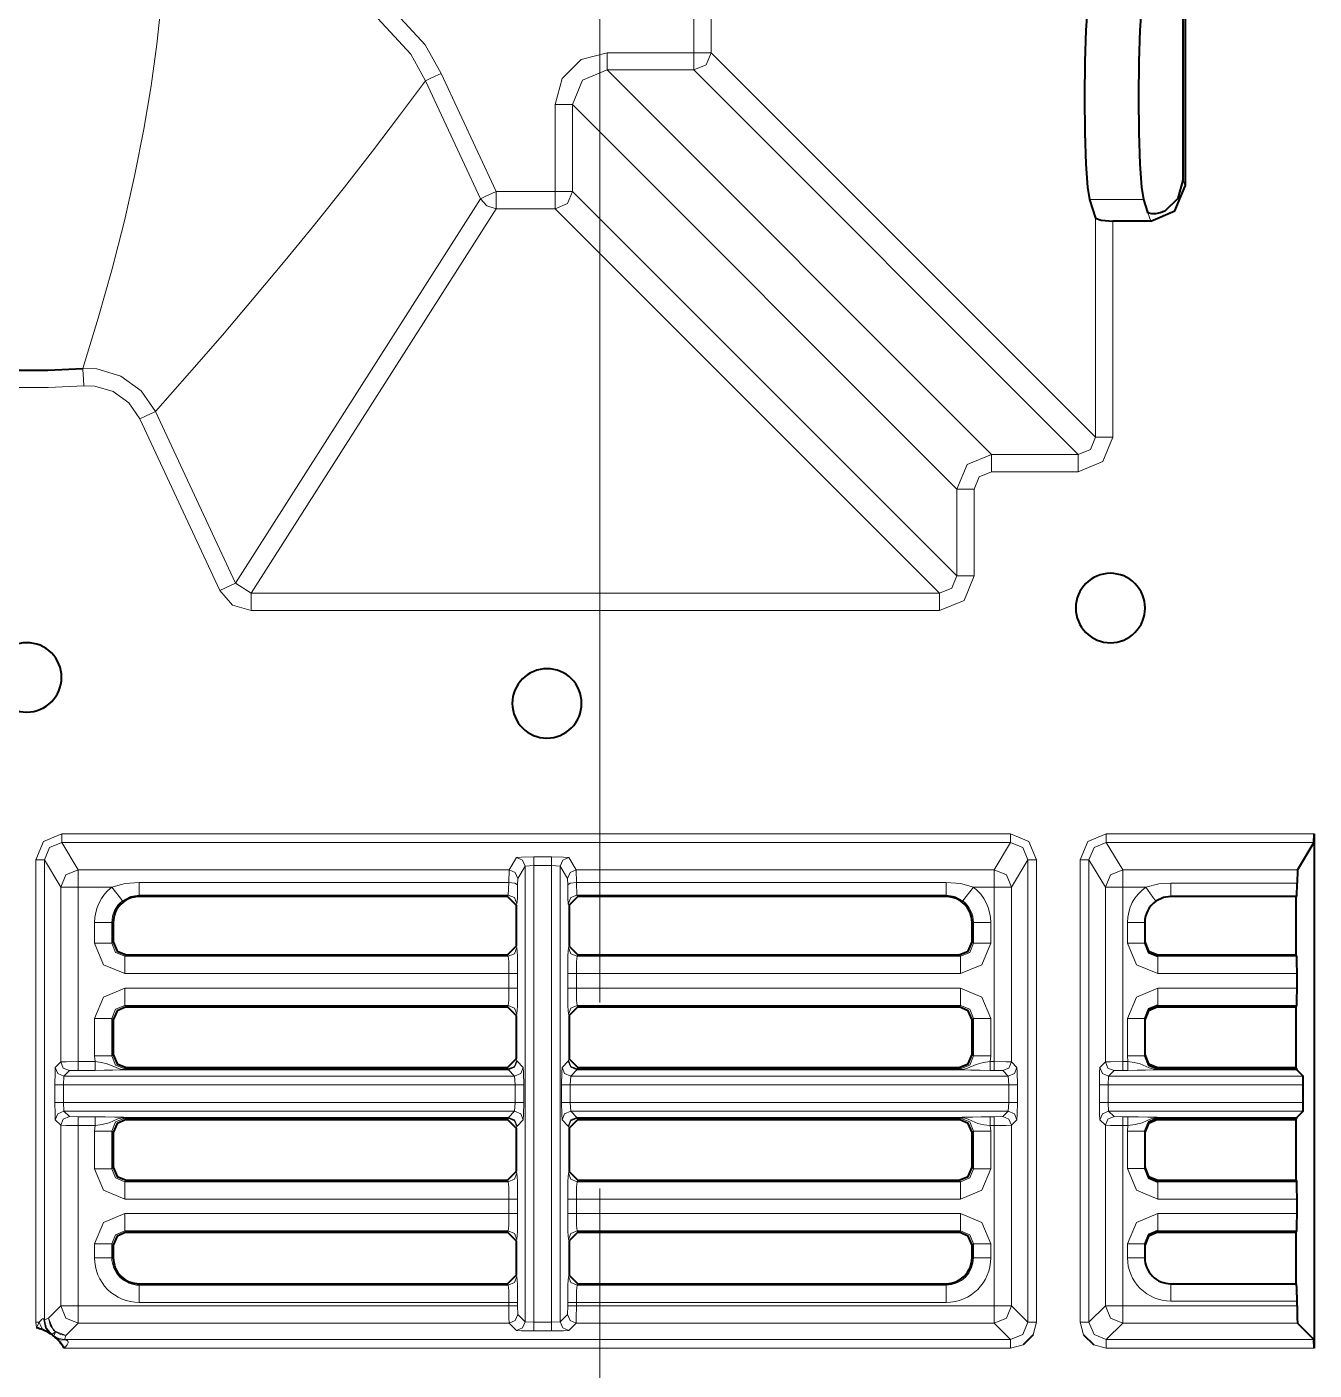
# Model space of a CAD drawing. Header units: millimetres. Extents: x 0 to 2941, y -405 to 1422.
# Drawn here: x 621.6 to 695.8, y 946.7 to 1024.2 of the extents above; entities that cross this region are included whole.
import ezdxf

# ---------------------------------------------------------------- set-up
doc = ezdxf.new("R2010")
doc.units = ezdxf.units.MM
doc.layers.add('FINE', color=9, linetype='Continuous')
doc.layers.add('OUTLINE', color=7, linetype='Continuous')

msp = doc.modelspace()

# ---------------------------------------------------------------- linework, layer by layer
at = {"layer": 'FINE', "lineweight": 9}
for p, q in [((654.607, 1075.126), (654.607, 967.937)), ((661.041, 1026.124), (661.041, 1022.714)), ((661.041, 1022.714), (683.213, 1000.542)), ((655.038, 1021.716), (677.21, 999.544)), ((682.215, 999.544), (660.043, 1021.716)), ((653.041, 1019.719), (653.041, 1014.714)), ((675.213, 997.547), (653.041, 1019.719)), ((688.371, 1015.01), (688.258, 1015.363)), ((633.603, 992.12), (647.728, 1014.292)), ((682.862, 1014.241), (685.968, 1014.241)), ((648.633, 1013.716), (634.508, 991.544)), ((652.043, 1013.716), (648.633, 1013.716)), ((674.215, 991.544), (652.043, 1013.716)), ((686.232, 1013.484), (686.388, 1012.999)), ((683.213, 1000.542), (683.213, 1013.166)), ((684.211, 1012.999), (684.211, 1000.542)), ((632.698, 991.698), (628.08, 1001.602)), ((628.985, 1002.024), (633.603, 992.12)), ((677.21, 999.544), (682.215, 999.544)), ((682.215, 998.546), (677.21, 998.546)), ((633.603, 992.12), (634.508, 991.544)), ((634.508, 991.544), (674.215, 991.544)), ((674.215, 990.546), (634.508, 990.546)), ((623.578, 977.668), (678.305, 977.668)), ((683.829, 977.668), (695.817, 977.668)), ((623.578, 977.168), (624.523, 975.594)), ((678.305, 977.168), (623.578, 977.168)), ((677.36, 975.594), (678.305, 977.168)), ((683.829, 977.168), (684.773, 975.594)), ((695.804, 977.168), (683.829, 977.168)), ((622.579, 976.168), (622.579, 949.619)), ((623.523, 974.594), (622.579, 976.168)), ((650.804, 976.337), (651.829, 976.337)), ((652.829, 976.294), (653.249, 975.594)), ((682.83, 976.168), (682.83, 949.503)), ((683.773, 974.594), (682.83, 976.168)), ((649.372, 974.866), (649.384, 975.594)), ((650.804, 975.837), (650.304, 975.795)), ((650.304, 975.795), (650.304, 949.527)), ((650.804, 949.502), (650.804, 975.837)), ((651.829, 975.837), (650.804, 975.837)), ((651.829, 975.837), (651.829, 949.502)), ((652.329, 975.795), (651.829, 975.837)), ((652.75, 975.094), (652.329, 975.795)), ((652.329, 949.527), (652.329, 975.795)), ((653.249, 975.594), (677.36, 975.594)), ((653.249, 975.594), (653.261, 974.866)), ((684.773, 975.594), (694.86, 975.594)), ((623.523, 964.516), (623.523, 974.594)), ((624.523, 974.594), (624.523, 964.529)), ((626.471, 974.594), (624.523, 974.594)), ((628.049, 974.866), (649.372, 974.866)), ((649.336, 974.138), (649.372, 974.866)), ((652.761, 974.73), (652.75, 975.094)), ((653.261, 974.866), (653.297, 974.138)), ((653.261, 974.866), (674.585, 974.866)), ((678.36, 974.594), (678.36, 964.516)), ((683.773, 964.516), (683.773, 974.594)), ((684.773, 974.594), (684.773, 964.529)), ((686.105, 974.594), (684.773, 974.594)), ((687.549, 974.824), (694.835, 974.824)), ((628.049, 974.138), (628.049, 974.053)), ((649.336, 974.138), (628.049, 974.138)), ((649.293, 974.053), (649.336, 974.138)), ((674.585, 974.053), (674.585, 974.138)), ((649.836, 973.639), (649.793, 973.553)), ((652.84, 973.553), (652.797, 973.639)), ((625.468, 971.356), (625.468, 972.553)), ((626.549, 972.553), (626.467, 972.553)), ((626.467, 972.553), (626.467, 971.356)), ((676.166, 972.553), (676.085, 972.553)), ((676.166, 971.356), (676.166, 972.553)), ((677.165, 972.553), (677.165, 971.356)), ((685.049, 971.361), (685.049, 972.553)), ((626.467, 971.356), (626.549, 971.437)), ((676.085, 971.437), (676.166, 971.356)), ((627.297, 970.688), (627.216, 970.607)), ((649.793, 971.188), (649.834, 971.106)), ((652.799, 971.106), (652.84, 971.188)), ((649.371, 969.608), (627.216, 969.608)), ((649.871, 969.608), (649.871, 968.768)), ((652.762, 968.768), (652.762, 969.608)), ((675.417, 969.608), (653.262, 969.608)), ((653.262, 969.608), (653.262, 968.768)), ((694.835, 969.608), (686.799, 969.608)), ((653.262, 968.768), (675.417, 968.768)), ((686.799, 968.768), (694.835, 968.768)), ((627.216, 967.77), (627.297, 967.688)), ((653.299, 967.77), (653.34, 967.688)), ((675.417, 967.77), (653.299, 967.77)), ((675.336, 967.688), (675.417, 967.77)), ((686.799, 967.77), (686.799, 967.688)), ((694.81, 967.77), (686.799, 967.77)), ((625.468, 964.856), (625.468, 967.021)), ((626.549, 966.939), (626.467, 967.021)), ((626.467, 967.021), (626.467, 964.856)), ((649.834, 967.27), (649.793, 967.188)), ((652.84, 967.188), (652.799, 967.27)), ((676.166, 967.021), (676.085, 966.939)), ((676.166, 964.856), (676.166, 967.021)), ((677.165, 967.021), (677.165, 964.856)), ((623.208, 964.201), (623.523, 964.516)), ((626.467, 964.856), (626.549, 964.937)), ((649.793, 964.688), (649.834, 964.606)), ((649.834, 964.606), (649.842, 964.558)), ((649.842, 964.558), (650.199, 964.201)), ((652.434, 964.201), (652.791, 964.558)), ((652.791, 964.558), (652.799, 964.606)), ((652.799, 964.606), (652.84, 964.688)), ((676.085, 964.937), (676.166, 964.856)), ((677.165, 964.856), (677.134, 964.529)), ((677.134, 964.529), (677.36, 964.529)), ((678.36, 964.516), (678.675, 964.201)), ((683.458, 964.201), (683.773, 964.516)), ((623.708, 963.701), (623.682, 963.201)), ((624.023, 964.016), (623.708, 963.701)), ((649.699, 963.701), (623.708, 963.701)), ((624.523, 964.029), (624.023, 964.016)), ((625.499, 964.029), (624.523, 964.029)), ((627.297, 964.188), (627.216, 964.107)), ((627.216, 964.107), (649.334, 964.107)), ((627.216, 964.075), (649.342, 964.075)), ((649.342, 964.058), (627.216, 964.058)), ((649.334, 964.107), (649.293, 964.188)), ((649.342, 964.075), (649.334, 964.107)), ((649.699, 963.701), (649.342, 964.058)), ((649.725, 963.201), (649.699, 963.701)), ((652.934, 963.701), (652.908, 963.201)), ((678.175, 963.701), (652.934, 963.701)), ((653.299, 964.107), (653.291, 964.075)), ((653.291, 964.075), (675.417, 964.075)), ((653.34, 964.188), (653.299, 964.107)), ((653.299, 964.107), (675.417, 964.107)), ((675.417, 964.107), (675.336, 964.188)), ((677.36, 964.029), (677.134, 964.029)), ((677.86, 964.016), (677.36, 964.029)), ((678.175, 963.701), (677.86, 964.016)), ((683.958, 963.701), (683.932, 963.201)), ((684.273, 964.016), (683.958, 963.701)), ((695.175, 963.701), (683.958, 963.701)), ((684.773, 964.029), (684.273, 964.016)), ((685.08, 964.029), (684.773, 964.029)), ((686.799, 964.188), (686.799, 964.107)), ((686.799, 964.107), (694.81, 964.107)), ((686.799, 964.075), (694.815, 964.075)), ((694.818, 964.058), (686.799, 964.058)), ((623.682, 963.201), (649.725, 963.201)), ((623.682, 963.201), (623.682, 962.175)), ((649.725, 962.175), (649.725, 963.201)), ((650.225, 963.201), (650.225, 962.175)), ((652.409, 962.175), (652.409, 963.201)), ((652.908, 963.201), (678.201, 963.201)), ((652.908, 963.201), (652.908, 962.175)), ((678.701, 963.201), (678.701, 962.175)), ((683.433, 962.175), (683.433, 963.201)), ((683.932, 963.201), (695.188, 963.201)), ((683.932, 963.201), (683.932, 962.175)), ((623.682, 962.175), (623.708, 961.675)), ((678.201, 962.175), (652.908, 962.175)), ((652.908, 962.175), (652.934, 961.675)), ((678.175, 961.675), (678.201, 962.175)), ((695.188, 962.175), (683.932, 962.175)), ((683.932, 962.175), (683.958, 961.675)), ((623.708, 961.675), (649.699, 961.675)), ((623.708, 961.675), (624.023, 961.36)), ((624.023, 961.36), (624.523, 961.348)), ((624.523, 961.348), (625.499, 961.348)), ((652.934, 961.675), (678.175, 961.675)), ((652.934, 961.675), (653.291, 961.318)), ((653.291, 961.318), (675.417, 961.318)), ((677.134, 961.348), (677.36, 961.348)), ((677.36, 961.348), (677.86, 961.36)), ((677.86, 961.36), (678.175, 961.675)), ((683.958, 961.675), (695.175, 961.675)), ((683.958, 961.675), (684.273, 961.36)), ((684.273, 961.36), (684.773, 961.348)), ((684.773, 961.348), (685.08, 961.348)), ((686.799, 961.318), (694.818, 961.318)), ((625.499, 960.847), (624.523, 960.847)), ((624.523, 960.847), (624.523, 950.447)), ((625.468, 960.521), (625.499, 960.847)), ((649.342, 961.302), (627.216, 961.302)), ((649.293, 961.188), (649.334, 961.27)), ((649.334, 961.27), (649.342, 961.302)), ((649.834, 960.77), (649.793, 960.688)), ((652.791, 960.819), (652.434, 961.176)), ((652.799, 960.77), (652.791, 960.819)), ((652.84, 960.688), (652.799, 960.77)), ((675.417, 961.302), (653.291, 961.302)), ((653.291, 961.302), (653.299, 961.27)), ((653.299, 961.27), (653.34, 961.188)), ((675.417, 961.27), (653.299, 961.27)), ((675.336, 961.188), (675.417, 961.27)), ((677.134, 960.847), (677.165, 960.521)), ((678.675, 961.176), (678.36, 960.86)), ((678.36, 960.86), (678.36, 950.447)), ((683.773, 960.86), (683.458, 961.176)), ((683.773, 950.447), (683.773, 960.86)), ((685.049, 960.516), (685.08, 960.847)), ((625.468, 958.356), (625.468, 960.521)), ((626.549, 960.439), (626.467, 960.521)), ((626.467, 960.521), (626.467, 958.356)), ((676.166, 960.521), (676.085, 960.439)), ((676.166, 958.356), (676.166, 960.521)), ((677.165, 960.521), (677.165, 958.356)), ((685.049, 958.361), (685.049, 960.516)), ((626.467, 958.356), (626.549, 958.437)), ((676.085, 958.437), (676.166, 958.356)), ((627.297, 957.688), (627.216, 957.607)), ((627.216, 957.607), (649.334, 957.607)), ((649.334, 957.607), (649.293, 957.688)), ((649.793, 958.188), (649.834, 958.106)), ((652.799, 958.106), (652.84, 958.188)), ((653.34, 957.688), (653.299, 957.607)), ((653.299, 957.607), (675.417, 957.607)), ((675.417, 957.607), (675.336, 957.688)), ((686.799, 957.688), (686.799, 957.607)), ((686.799, 957.607), (694.81, 957.607)), ((654.607, 957.219), (654.607, 939.354)), ((649.371, 956.608), (627.216, 956.608)), ((649.371, 955.768), (649.371, 956.608)), ((649.871, 956.608), (649.871, 955.768)), ((652.762, 955.768), (652.762, 956.608)), ((675.417, 956.608), (653.262, 956.608)), ((694.835, 956.608), (686.799, 956.608)), ((627.216, 955.768), (649.371, 955.768)), ((686.799, 955.768), (694.835, 955.768)), ((627.216, 954.77), (627.297, 954.688)), ((675.336, 954.688), (675.417, 954.77)), ((626.467, 954.02), (626.467, 953.222)), ((626.549, 953.939), (626.467, 954.02)), ((649.834, 954.27), (649.793, 954.188)), ((652.84, 954.188), (652.799, 954.27)), ((676.166, 954.02), (676.085, 953.939)), ((676.166, 953.222), (676.166, 954.02)), ((677.165, 954.02), (677.165, 953.222)), ((685.049, 953.222), (685.049, 954.016)), ((626.467, 953.222), (626.549, 953.222)), ((676.085, 953.222), (676.166, 953.222)), ((649.793, 952.222), (649.834, 952.14)), ((652.799, 952.14), (652.84, 952.222)), ((628.049, 951.722), (628.049, 951.641)), ((628.049, 951.641), (649.334, 951.641)), ((649.334, 951.641), (649.293, 951.722)), ((653.34, 951.722), (653.299, 951.641)), ((653.299, 951.641), (674.585, 951.641)), ((674.585, 951.641), (674.585, 951.722)), ((649.871, 950.643), (649.871, 950.447)), ((652.762, 950.447), (652.762, 950.643)), ((674.585, 950.643), (653.262, 950.643)), ((653.262, 950.643), (653.262, 950.447)), ((694.835, 950.722), (687.549, 950.722)), ((649.871, 950.447), (649.884, 949.947)), ((649.884, 949.947), (650.304, 949.527)), ((652.329, 949.527), (652.749, 949.947)), ((652.749, 949.947), (652.762, 950.447)), ((653.262, 950.447), (677.36, 950.447)), ((682.83, 949.503), (683.773, 950.447)), ((684.773, 950.447), (694.835, 950.447)), ((622.115, 949.18), (622.079, 949.503)), ((650.304, 949.527), (650.804, 949.502)), ((650.804, 949.502), (651.829, 949.502)), ((651.829, 949.002), (650.804, 949.002)), ((651.829, 949.502), (652.329, 949.527)), ((653.249, 949.447), (652.829, 949.027)), ((677.36, 949.447), (653.249, 949.447)), ((678.304, 948.503), (677.36, 949.447)), ((679.803, 949.503), (679.615, 948.776)), ((682.518, 948.776), (682.33, 949.503)), ((684.773, 949.447), (683.829, 948.503)), ((694.86, 949.447), (684.773, 949.447)), ((623.736, 948.503), (678.304, 948.503)), ((683.829, 948.003), (683.102, 948.191)), ((683.829, 948.503), (695.804, 948.503)), ((695.817, 948.003), (683.829, 948.003))]:
    msp.add_line(p, q, dxfattribs=at)
for points in [[(644.555, 1021.096), (643.708, 1022.625), (640.857, 1025.721), (637.142, 1027.699), (632.978, 1028.334), (629.47, 1027.77)], [(624.791, 1004.505), (625.686, 1007.409), (626.486, 1010.244), (627.19, 1013.008), (627.799, 1015.698), (628.315, 1018.31), (628.731, 1020.798), (629.061, 1023.206), (629.307, 1025.531), (629.47, 1027.77)], [(641.467, 1026.51), (644.546, 1023.168), (645.46, 1021.518), (648.633, 1014.714), (652.043, 1014.714), (652.043, 1019.719), (652.444, 1021.217), (653.54, 1022.313), (655.038, 1022.714), (660.043, 1022.714), (660.043, 1026.124)], [(655.038, 1021.716), (655.038, 1022.028), (655.038, 1022.714)], [(661.041, 1022.714), (660.748, 1022.009), (660.043, 1021.716), (655.038, 1021.716)], [(661.041, 1022.714), (660.729, 1022.714), (660.043, 1022.714)], [(660.043, 1021.716), (660.043, 1022.028), (660.043, 1022.714)], [(644.555, 1021.096), (643.064, 1019.084), (641.508, 1017.04), (639.889, 1014.964), (638.207, 1012.858), (636.461, 1010.721), (634.684, 1008.592), (632.846, 1006.432), (630.946, 1004.243), (628.985, 1002.024)], [(644.555, 1021.096), (644.638, 1021.135), (644.838, 1021.228), (645.125, 1021.362), (645.46, 1021.518)], [(648.633, 1013.716), (648.097, 1013.873), (647.728, 1014.292), (644.555, 1021.096)], [(655.038, 1021.716), (653.624, 1021.133), (653.041, 1019.719)], [(653.041, 1019.719), (652.729, 1019.719), (652.043, 1019.719)], [(647.728, 1014.292), (648.01, 1014.424), (648.633, 1014.714)], [(648.633, 1013.716), (648.633, 1014.028), (648.633, 1014.714)], [(653.041, 1014.714), (652.729, 1014.714), (652.043, 1014.714)], [(652.043, 1013.716), (652.043, 1014.028), (652.043, 1014.714)], [(653.041, 1014.714), (652.748, 1014.009), (652.043, 1013.716)], [(653.041, 1014.714), (675.213, 992.542), (675.213, 997.547)], [(624.857, 1003.509), (624.832, 1003.877), (624.812, 1004.194), (624.797, 1004.413), (624.791, 1004.505)], [(624.791, 1004.505), (625.602, 1004.482), (626.989, 1004.066), (628.161, 1003.215), (628.985, 1002.024)], [(628.08, 1001.602), (627.447, 1002.517), (626.546, 1003.172), (625.48, 1003.491), (624.857, 1003.509)], [(628.08, 1001.602), (628.415, 1001.758), (628.702, 1001.892), (628.901, 1001.985), (628.985, 1002.024)], [(682.215, 999.544), (682.922, 999.835), (683.213, 1000.542)], [(684.211, 1000.542), (683.627, 999.13), (682.215, 998.546)], [(684.211, 1000.542), (683.525, 1000.542), (683.213, 1000.542)], [(675.213, 997.547), (675.799, 998.958), (677.21, 999.544)], [(677.21, 998.546), (677.21, 999.232), (677.21, 999.544)], [(682.215, 998.546), (682.215, 999.232), (682.215, 999.544)], [(677.21, 998.546), (676.504, 998.253), (676.211, 997.547)], [(676.211, 997.547), (676.211, 992.542), (675.627, 991.13), (674.215, 990.546)], [(676.211, 997.547), (675.525, 997.547), (675.213, 997.547)], [(674.215, 991.544), (674.922, 991.835), (675.213, 992.542)], [(676.211, 992.542), (675.525, 992.542), (675.213, 992.542)], [(632.698, 991.698), (633.32, 991.989), (633.603, 992.12)], [(634.508, 990.546), (633.435, 990.858), (632.698, 991.698)], [(634.508, 990.546), (634.508, 991.232), (634.508, 991.544)], [(674.215, 990.546), (674.215, 991.232), (674.215, 991.544)], [(622.079, 949.503), (622.079, 976.168), (622.518, 977.228), (623.578, 977.668)], [(623.578, 977.668), (623.578, 977.322), (623.578, 977.168)], [(678.305, 977.168), (678.305, 977.322), (678.305, 977.668)], [(678.305, 977.668), (679.365, 977.228), (679.803, 976.168), (679.803, 949.503)], [(682.33, 949.503), (682.33, 976.168), (682.769, 977.228), (683.829, 977.668)], [(683.829, 977.668), (683.829, 977.322), (683.829, 977.168)], [(623.578, 977.168), (622.872, 976.875), (622.579, 976.168)], [(679.304, 976.168), (679.011, 976.875), (678.305, 977.168)], [(683.829, 977.168), (683.122, 976.875), (682.83, 976.168)], [(622.079, 976.168), (622.428, 976.168), (622.579, 976.168)], [(624.523, 975.594), (649.384, 975.594), (649.804, 976.294)], [(649.804, 976.294), (650.106, 976.324), (650.804, 976.337)], [(649.804, 976.294), (650.157, 976.147), (650.304, 975.795)], [(650.804, 976.337), (650.804, 976.183), (650.804, 975.837)], [(651.829, 976.337), (651.829, 976.183), (651.829, 975.837)], [(651.829, 976.337), (652.527, 976.324), (652.829, 976.294)], [(652.829, 976.294), (652.476, 976.147), (652.329, 975.795)], [(678.36, 950.447), (679.304, 949.503), (679.304, 976.168), (678.36, 974.594)], [(679.304, 976.168), (679.455, 976.168), (679.803, 976.168)], [(682.33, 976.168), (682.679, 976.168), (682.83, 976.168)], [(623.523, 974.594), (623.816, 975.301), (624.523, 975.594)], [(624.523, 975.594), (624.523, 975.286), (624.523, 974.594)], [(649.384, 975.594), (649.737, 975.447), (649.884, 975.094)], [(650.304, 975.795), (649.884, 975.094), (649.872, 974.73)], [(653.249, 975.594), (652.896, 975.447), (652.75, 975.094)], [(677.36, 975.594), (678.067, 975.301), (678.36, 974.594)], [(677.36, 974.594), (677.36, 975.286), (677.36, 975.594)], [(683.773, 974.594), (684.067, 975.301), (684.773, 975.594)], [(684.773, 975.594), (684.773, 975.286), (684.773, 974.594)], [(623.523, 974.594), (623.825, 974.594), (624.523, 974.594)], [(626.471, 974.594), (627.228, 974.798), (628.049, 974.866)], [(627.081, 973.804), (626.892, 974.05), (626.471, 974.594)], [(628.049, 974.138), (628.049, 974.356), (628.049, 974.866)], [(649.372, 974.866), (649.721, 974.825), (649.872, 974.73)], [(649.872, 974.73), (649.858, 973.965), (649.836, 973.639)], [(653.261, 974.866), (652.912, 974.825), (652.761, 974.73)], [(652.797, 973.639), (652.775, 973.965), (652.761, 974.73)], [(674.585, 974.138), (674.585, 974.356), (674.585, 974.866)], [(674.585, 974.866), (675.421, 974.795), (676.162, 974.594)], [(675.552, 973.804), (675.741, 974.05), (676.162, 974.594)], [(677.36, 964.529), (677.36, 974.594), (676.162, 974.594)], [(677.36, 974.594), (678.058, 974.594), (678.36, 974.594)], [(683.773, 974.594), (684.075, 974.594), (684.773, 974.594)], [(686.105, 974.594), (686.855, 974.775), (687.549, 974.824)], [(686.105, 974.594), (686.513, 974.017), (686.682, 973.778)], [(687.549, 974.824), (687.549, 974.269), (687.549, 974.053)], [(649.336, 974.138), (649.689, 973.992), (649.836, 973.639)], [(653.297, 974.138), (652.944, 973.992), (652.797, 973.639)], [(674.585, 974.138), (653.297, 974.138), (653.34, 974.053)], [(675.552, 973.804), (675.097, 974.051), (674.585, 974.138)], [(626.467, 972.553), (626.157, 972.553), (625.468, 972.553)], [(677.165, 972.553), (676.476, 972.553), (676.166, 972.553)], [(685.049, 972.553), (685.756, 972.553), (686.049, 972.553)], [(625.468, 971.356), (626.157, 971.356), (626.467, 971.356)], [(627.216, 969.608), (625.98, 970.12), (625.468, 971.356)], [(626.467, 971.356), (626.685, 970.825), (627.216, 970.607)], [(627.216, 970.607), (649.334, 970.607), (649.293, 970.688)], [(649.334, 970.607), (649.687, 970.753), (649.834, 971.106)], [(649.834, 971.106), (649.86, 970.641), (649.871, 969.608)], [(652.762, 969.608), (652.773, 970.641), (652.799, 971.106)], [(652.799, 971.106), (652.946, 970.753), (653.299, 970.607)], [(653.34, 970.688), (653.299, 970.607), (675.417, 970.607), (675.336, 970.688)], [(675.417, 970.607), (675.948, 970.825), (676.166, 971.356)], [(677.165, 971.356), (676.653, 970.12), (675.417, 969.608)], [(677.165, 971.356), (676.476, 971.356), (676.166, 971.356)], [(685.049, 971.361), (685.756, 971.361), (686.049, 971.361)], [(686.799, 969.608), (685.561, 970.121), (685.049, 971.361)], [(686.799, 970.688), (686.799, 970.607), (694.81, 970.607)], [(627.216, 969.608), (627.216, 970.297), (627.216, 970.607)], [(649.371, 969.608), (649.36, 970.297), (649.334, 970.607)], [(653.299, 970.607), (653.273, 970.297), (653.262, 969.608)], [(675.417, 969.608), (675.417, 970.297), (675.417, 970.607)], [(686.799, 969.608), (686.799, 970.297), (686.799, 970.607)], [(627.216, 968.768), (649.371, 968.768), (649.371, 969.608)], [(649.371, 969.608), (649.72, 969.608), (649.871, 969.608)], [(652.762, 969.608), (652.913, 969.608), (653.262, 969.608)], [(625.468, 967.021), (625.98, 968.256), (627.216, 968.768)], [(627.216, 967.77), (627.216, 968.08), (627.216, 968.768)], [(649.334, 967.77), (649.36, 968.08), (649.371, 968.768)], [(649.371, 968.768), (649.72, 968.768), (649.871, 968.768)], [(649.871, 968.768), (649.86, 967.736), (649.834, 967.27)], [(652.762, 968.768), (652.913, 968.768), (653.262, 968.768)], [(652.799, 967.27), (652.773, 967.736), (652.762, 968.768)], [(653.262, 968.768), (653.273, 968.08), (653.299, 967.77)], [(675.417, 967.77), (675.417, 968.08), (675.417, 968.768)], [(675.417, 968.768), (676.653, 968.256), (677.165, 967.021)], [(684.773, 964.529), (685.08, 964.529), (685.049, 964.861), (685.049, 967.016), (685.561, 968.255), (686.799, 968.768)], [(686.799, 968.768), (686.799, 968.08), (686.799, 967.77)], [(627.216, 967.77), (626.685, 967.551), (626.467, 967.021)], [(649.293, 967.688), (649.334, 967.77), (627.216, 967.77)], [(649.334, 967.77), (649.687, 967.623), (649.834, 967.27)], [(652.799, 967.27), (652.946, 967.623), (653.299, 967.77)], [(676.166, 967.021), (675.948, 967.551), (675.417, 967.77)], [(625.468, 967.021), (626.157, 967.021), (626.467, 967.021)], [(676.166, 967.021), (676.476, 967.021), (677.165, 967.021)], [(685.049, 967.016), (685.756, 967.016), (686.049, 967.016)], [(623.523, 964.516), (623.825, 964.525), (624.523, 964.529)], [(624.023, 964.016), (623.67, 964.163), (623.523, 964.516)], [(624.523, 964.529), (625.499, 964.529), (625.468, 964.856)], [(624.523, 964.029), (624.523, 964.18), (624.523, 964.529)], [(625.468, 964.856), (626.157, 964.856), (626.467, 964.856)], [(625.499, 964.029), (625.499, 964.18), (625.499, 964.529)], [(625.499, 964.529), (625.863, 964.486), (626.206, 964.408), (626.724, 964.183), (626.861, 964.132), (626.968, 964.103), (627.113, 964.079), (627.183, 964.075), (627.216, 964.075)], [(626.467, 964.856), (626.685, 964.325), (627.216, 964.107)], [(649.334, 964.107), (649.687, 964.253), (649.834, 964.606)], [(649.342, 964.075), (649.694, 964.217), (649.842, 964.558)], [(649.342, 964.058), (649.695, 964.205), (649.842, 964.558)], [(652.791, 964.558), (652.938, 964.205), (653.291, 964.058)], [(652.791, 964.558), (652.939, 964.217), (653.291, 964.075)], [(652.799, 964.606), (652.946, 964.253), (653.299, 964.107)], [(675.417, 964.107), (675.948, 964.325), (676.166, 964.856)], [(675.417, 964.075), (675.487, 964.077), (675.574, 964.086), (675.814, 964.146), (676.314, 964.367), (676.727, 964.479), (677.134, 964.529)], [(676.166, 964.856), (676.476, 964.856), (677.165, 964.856)], [(677.134, 964.029), (677.134, 964.18), (677.134, 964.529)], [(677.36, 964.029), (677.36, 964.18), (677.36, 964.529)], [(677.36, 964.529), (678.058, 964.525), (678.36, 964.516)], [(677.86, 964.016), (678.213, 964.163), (678.36, 964.516)], [(683.773, 964.516), (684.075, 964.525), (684.773, 964.529)], [(684.273, 964.016), (683.92, 964.163), (683.773, 964.516)], [(684.773, 964.029), (684.773, 964.18), (684.773, 964.529)], [(685.049, 964.861), (685.756, 964.861), (686.049, 964.861)], [(685.08, 964.029), (685.08, 964.18), (685.08, 964.529)], [(685.08, 964.529), (685.445, 964.485), (685.789, 964.407), (686.31, 964.181), (686.446, 964.131), (686.552, 964.103), (686.697, 964.079), (686.766, 964.075), (686.799, 964.075)], [(623.182, 962.175), (623.182, 963.201), (623.19, 963.899), (623.208, 964.201)], [(623.708, 963.701), (623.354, 963.847), (623.208, 964.201)], [(627.216, 964.058), (627.203, 964.058), (627.176, 964.058), (627.117, 964.057), (627.068, 964.055), (626.994, 964.052), (626.5, 964.038), (626.029, 964.031), (625.499, 964.029)], [(627.216, 964.075), (627.216, 964.096), (627.216, 964.107)], [(627.216, 964.058), (627.216, 964.063), (627.216, 964.075)], [(649.342, 964.058), (649.342, 964.063), (649.342, 964.075)], [(649.699, 963.701), (650.052, 963.847), (650.199, 964.201)], [(650.199, 964.201), (650.217, 963.899), (650.225, 963.201)], [(652.409, 963.201), (652.416, 963.899), (652.434, 964.201)], [(652.434, 964.201), (652.581, 963.847), (652.934, 963.701)], [(675.417, 964.058), (653.291, 964.058), (652.934, 963.701)], [(653.291, 964.075), (653.291, 964.063), (653.291, 964.058)], [(675.417, 964.075), (675.417, 964.096), (675.417, 964.107)], [(675.417, 964.058), (675.417, 964.063), (675.417, 964.075)], [(677.134, 964.029), (676.542, 964.032), (675.994, 964.041), (675.586, 964.054), (675.478, 964.057), (675.444, 964.058), (675.417, 964.058)], [(678.175, 963.701), (678.529, 963.847), (678.675, 964.201)], [(678.201, 962.175), (678.201, 963.201), (678.175, 963.701)], [(678.675, 964.201), (678.693, 963.899), (678.701, 963.201)], [(683.433, 963.201), (683.44, 963.899), (683.458, 964.201)], [(683.958, 963.701), (683.605, 963.847), (683.458, 964.201)], [(686.799, 964.058), (686.786, 964.058), (686.759, 964.058), (686.7, 964.057), (686.652, 964.055), (686.579, 964.052), (686.082, 964.038), (685.611, 964.031), (685.08, 964.029)], [(686.799, 964.075), (686.799, 964.096), (686.799, 964.107)], [(686.799, 964.058), (686.799, 964.063), (686.799, 964.075)], [(623.682, 963.201), (623.333, 963.201), (623.182, 963.201)], [(649.725, 963.201), (650.074, 963.201), (650.225, 963.201)], [(652.409, 963.201), (652.56, 963.201), (652.908, 963.201)], [(678.201, 963.201), (678.55, 963.201), (678.701, 963.201)], [(683.932, 963.201), (683.584, 963.201), (683.433, 963.201)], [(622.816, 949.74), (623.523, 950.447), (623.523, 960.86), (623.208, 961.176), (623.19, 961.477), (623.182, 962.175)], [(623.682, 962.175), (623.333, 962.175), (623.182, 962.175)], [(649.699, 961.675), (649.725, 962.175), (623.682, 962.175)], [(649.725, 962.175), (650.074, 962.175), (650.225, 962.175)], [(650.225, 962.175), (650.217, 961.477), (650.199, 961.176)], [(652.409, 962.175), (652.56, 962.175), (652.908, 962.175)], [(652.434, 961.176), (652.416, 961.477), (652.409, 962.175)], [(678.201, 962.175), (678.55, 962.175), (678.701, 962.175)], [(678.701, 962.175), (678.693, 961.477), (678.675, 961.176)], [(683.932, 962.175), (683.584, 962.175), (683.433, 962.175)], [(683.458, 961.176), (683.44, 961.477), (683.433, 962.175)], [(623.708, 961.675), (623.354, 961.529), (623.208, 961.176)], [(624.023, 961.36), (623.67, 961.214), (623.523, 960.86)], [(624.523, 961.348), (624.523, 961.196), (624.523, 960.847)], [(625.499, 961.348), (625.499, 961.196), (625.499, 960.847)], [(625.499, 961.348), (626.091, 961.344), (626.639, 961.335), (627.047, 961.322), (627.155, 961.319), (627.189, 961.318), (627.216, 961.318)], [(627.216, 961.318), (649.342, 961.318), (649.699, 961.675)], [(627.216, 961.318), (627.216, 961.313), (627.216, 961.302)], [(649.342, 961.318), (649.695, 961.172), (649.842, 960.819)], [(649.342, 961.302), (649.342, 961.313), (649.342, 961.318)], [(649.699, 961.675), (650.052, 961.529), (650.199, 961.176)], [(652.434, 961.176), (652.581, 961.529), (652.934, 961.675)], [(652.791, 960.819), (652.938, 961.172), (653.291, 961.318)], [(653.291, 961.318), (653.291, 961.313), (653.291, 961.302)], [(675.417, 961.318), (675.43, 961.318), (675.457, 961.318), (675.516, 961.32), (675.565, 961.321), (675.64, 961.324), (676.133, 961.338), (676.604, 961.345), (677.134, 961.348)], [(675.417, 961.318), (675.417, 961.313), (675.417, 961.302)], [(677.134, 961.348), (677.134, 961.196), (677.134, 960.847)], [(677.36, 961.348), (677.36, 961.196), (677.36, 960.847)], [(677.86, 961.36), (678.213, 961.214), (678.36, 960.86)], [(678.175, 961.675), (678.529, 961.529), (678.675, 961.176)], [(683.958, 961.675), (683.605, 961.529), (683.458, 961.176)], [(684.273, 961.36), (683.92, 961.214), (683.773, 960.86)], [(684.773, 961.348), (684.773, 961.196), (684.773, 960.847)], [(685.08, 961.348), (685.08, 961.196), (685.08, 960.847)], [(685.08, 961.348), (685.675, 961.344), (686.222, 961.335), (686.63, 961.322), (686.738, 961.319), (686.772, 961.318), (686.799, 961.318)], [(686.799, 961.318), (686.799, 961.313), (686.799, 961.302)], [(624.523, 960.847), (623.825, 960.851), (623.523, 960.86)], [(627.216, 961.302), (627.146, 961.299), (627.059, 961.29), (626.82, 961.23), (626.32, 961.009), (625.906, 960.898), (625.499, 960.847)], [(627.216, 961.27), (626.685, 961.051), (626.467, 960.521)], [(627.216, 961.27), (627.216, 961.28), (627.216, 961.302)], [(649.334, 961.27), (627.216, 961.27), (627.297, 961.188)], [(649.334, 961.27), (649.687, 961.123), (649.834, 960.77)], [(649.342, 961.302), (649.694, 961.159), (649.842, 960.819)], [(650.199, 961.176), (649.842, 960.819), (649.834, 960.77)], [(652.791, 960.819), (652.939, 961.159), (653.291, 961.302)], [(652.799, 960.77), (652.946, 961.123), (653.299, 961.27)], [(677.134, 960.847), (676.77, 960.891), (676.427, 960.968), (675.909, 961.193), (675.772, 961.244), (675.666, 961.273), (675.52, 961.297), (675.45, 961.301), (675.417, 961.302)], [(675.417, 961.27), (675.417, 961.28), (675.417, 961.302)], [(676.166, 960.521), (675.948, 961.051), (675.417, 961.27)], [(677.36, 950.447), (677.36, 960.847), (677.134, 960.847)], [(678.36, 960.86), (678.058, 960.851), (677.36, 960.847)], [(684.773, 960.847), (684.075, 960.851), (683.773, 960.86)], [(685.08, 960.847), (684.773, 960.847), (684.773, 950.447)], [(686.799, 961.302), (686.728, 961.299), (686.642, 961.29), (686.403, 961.231), (685.903, 961.011), (685.49, 960.898), (685.08, 960.847)], [(694.815, 961.302), (686.799, 961.302), (686.799, 961.28), (686.799, 961.27)], [(694.81, 961.27), (686.799, 961.27), (686.799, 961.188)], [(625.468, 960.521), (626.157, 960.521), (626.467, 960.521)], [(676.166, 960.521), (676.476, 960.521), (677.165, 960.521)], [(685.049, 960.516), (685.756, 960.516), (686.049, 960.516)], [(625.468, 958.356), (626.157, 958.356), (626.467, 958.356)], [(627.216, 956.608), (625.98, 957.12), (625.468, 958.356)], [(626.467, 958.356), (626.685, 957.825), (627.216, 957.607)], [(675.417, 957.607), (675.948, 957.825), (676.166, 958.356)], [(677.165, 958.356), (676.653, 957.12), (675.417, 956.608)], [(676.166, 958.356), (676.476, 958.356), (677.165, 958.356)], [(685.049, 958.361), (685.756, 958.361), (686.049, 958.361)], [(686.799, 956.608), (685.561, 957.121), (685.049, 958.361)], [(627.216, 956.608), (627.216, 957.297), (627.216, 957.607)], [(649.834, 958.106), (649.687, 957.753), (649.334, 957.607)], [(649.371, 956.608), (649.36, 957.297), (649.334, 957.607)], [(649.834, 958.106), (649.86, 957.641), (649.871, 956.608)], [(652.762, 956.608), (652.773, 957.641), (652.799, 958.106)], [(653.299, 957.607), (652.946, 957.753), (652.799, 958.106)], [(653.299, 957.607), (653.273, 957.297), (653.262, 956.608)], [(675.417, 956.608), (675.417, 957.297), (675.417, 957.607)], [(686.799, 956.608), (686.799, 957.297), (686.799, 957.607)], [(649.371, 956.608), (649.72, 956.608), (649.871, 956.608)], [(653.262, 956.608), (652.913, 956.608), (652.762, 956.608)], [(653.262, 956.608), (653.262, 955.768), (675.417, 955.768)], [(625.468, 953.222), (625.468, 954.02), (625.98, 955.257), (627.216, 955.768)], [(627.216, 955.768), (627.216, 955.08), (627.216, 954.77)], [(649.334, 954.77), (649.36, 955.08), (649.371, 955.768)], [(649.371, 955.768), (649.72, 955.768), (649.871, 955.768)], [(649.871, 955.768), (649.86, 954.736), (649.834, 954.27)], [(653.262, 955.768), (652.913, 955.768), (652.762, 955.768)], [(652.799, 954.27), (652.773, 954.736), (652.762, 955.768)], [(653.262, 955.768), (653.273, 955.08), (653.299, 954.77)], [(675.417, 955.768), (675.417, 955.08), (675.417, 954.77)], [(675.417, 955.768), (676.653, 955.257), (677.165, 954.02)], [(685.049, 954.016), (685.561, 955.255), (686.799, 955.768)], [(686.799, 954.77), (686.799, 955.08), (686.799, 955.768)], [(627.216, 954.77), (626.685, 954.551), (626.467, 954.02)], [(649.293, 954.688), (649.334, 954.77), (627.216, 954.77)], [(649.334, 954.77), (649.687, 954.623), (649.834, 954.27)], [(652.799, 954.27), (652.946, 954.623), (653.299, 954.77)], [(675.417, 954.77), (653.299, 954.77), (653.34, 954.688)], [(676.166, 954.02), (675.948, 954.551), (675.417, 954.77)], [(694.81, 954.77), (686.799, 954.77), (686.799, 954.688)], [(625.468, 954.02), (626.157, 954.02), (626.467, 954.02)], [(676.166, 954.02), (676.476, 954.02), (677.165, 954.02)], [(686.049, 954.016), (685.756, 954.016), (685.049, 954.016)], [(625.468, 953.222), (626.157, 953.222), (626.467, 953.222)], [(676.166, 953.222), (676.476, 953.222), (677.165, 953.222)], [(686.049, 953.222), (685.756, 953.222), (685.049, 953.222)], [(649.834, 952.14), (649.687, 951.788), (649.334, 951.641)], [(649.834, 952.14), (649.86, 951.675), (649.871, 950.643)], [(652.762, 950.643), (652.773, 951.675), (652.799, 952.14)], [(653.299, 951.641), (652.946, 951.788), (652.799, 952.14)], [(628.049, 951.641), (628.049, 951.331), (628.049, 950.643)], [(649.371, 950.643), (649.36, 951.331), (649.334, 951.641)], [(653.299, 951.641), (653.273, 951.331), (653.262, 950.643)], [(674.585, 951.641), (674.585, 951.331), (674.585, 950.643)], [(687.549, 951.722), (687.549, 951.429), (687.549, 950.722)], [(624.523, 950.447), (649.371, 950.447), (649.371, 950.643), (628.049, 950.643)], [(649.871, 950.643), (649.72, 950.643), (649.371, 950.643)], [(653.262, 950.643), (652.913, 950.643), (652.762, 950.643)], [(622.275, 949.503), (622.365, 949.612), (622.419, 949.662), (622.473, 949.694), (622.482, 949.697), (622.517, 949.696), (622.543, 949.675), (622.548, 949.668)], [(622.579, 949.619), (622.758, 949.711), (622.816, 949.74)], [(623.216, 948.94), (622.922, 949.293), (622.816, 949.74)], [(622.816, 949.74), (623.109, 949.033), (623.816, 948.741)], [(623.523, 950.447), (623.825, 950.447), (624.523, 950.447)], [(624.523, 949.447), (623.816, 949.74), (623.523, 950.447)], [(624.523, 949.447), (624.523, 949.749), (624.523, 950.447)], [(649.371, 950.447), (649.72, 950.447), (649.871, 950.447)], [(649.384, 949.447), (649.375, 949.749), (649.371, 950.447)], [(649.384, 949.447), (649.737, 949.594), (649.884, 949.947)], [(653.249, 949.447), (652.896, 949.594), (652.749, 949.947)], [(653.262, 950.447), (652.913, 950.447), (652.762, 950.447)], [(653.262, 950.447), (653.258, 949.749), (653.249, 949.447)], [(677.36, 950.447), (678.058, 950.447), (678.36, 950.447)], [(678.36, 950.447), (678.067, 949.74), (677.36, 949.447)], [(677.36, 950.447), (677.36, 949.749), (677.36, 949.447)], [(683.773, 950.447), (684.075, 950.447), (684.773, 950.447)], [(684.773, 949.447), (684.066, 949.74), (683.773, 950.447)], [(684.773, 949.447), (684.773, 949.749), (684.773, 950.447)], [(622.079, 949.503), (622.179, 949.503), (622.275, 949.503)], [(622.115, 949.18), (622.118, 949.187), (622.275, 949.503)], [(622.275, 949.503), (622.373, 949.276), (622.49, 949.064)], [(622.548, 949.668), (622.555, 949.655), (622.574, 949.625), (622.579, 949.619)], [(622.548, 949.668), (622.633, 949.189), (622.936, 948.832)], [(623.006, 948.8), (622.693, 949.157), (622.579, 949.619)], [(623.185, 948.646), (623.158, 948.672), (623.118, 948.717), (623.193, 948.886), (623.216, 948.94), (623.17, 948.91), (623.077, 948.848), (623.006, 948.8), (622.953, 948.823), (622.936, 948.832)], [(623.216, 948.94), (623.5, 948.792), (623.816, 948.741)], [(649.804, 949.027), (649.384, 949.447), (624.523, 949.447), (623.816, 948.741)], [(649.804, 949.027), (650.157, 949.174), (650.304, 949.527)], [(650.804, 949.002), (650.106, 949.009), (649.804, 949.027)], [(650.804, 949.002), (650.804, 949.153), (650.804, 949.502)], [(651.829, 949.002), (651.829, 949.153), (651.829, 949.502)], [(652.829, 949.027), (652.527, 949.009), (651.829, 949.002)], [(652.829, 949.027), (652.476, 949.174), (652.329, 949.527)], [(678.304, 948.503), (679.011, 948.796), (679.304, 949.503)], [(679.304, 949.503), (679.455, 949.503), (679.803, 949.503)], [(682.33, 949.503), (682.679, 949.503), (682.83, 949.503)], [(682.83, 949.503), (683.122, 948.796), (683.829, 948.503)], [(623.118, 948.717), (623.409, 948.558), (623.736, 948.503)], [(623.185, 948.646), (623.483, 948.493), (623.831, 948.472)], [(623.736, 948.503), (623.744, 948.499), (623.776, 948.489), (623.831, 948.472), (623.89, 948.447), (623.93, 948.41), (623.949, 948.36), (623.947, 948.317), (623.914, 948.231), (623.895, 948.198), (623.78, 948.058), (623.733, 948.012), (623.724, 948.003)], [(679.031, 948.191), (678.304, 948.003), (623.724, 948.003)], [(623.816, 948.741), (623.75, 948.544), (623.736, 948.503)], [(678.304, 948.503), (678.304, 948.353), (678.304, 948.003)], [(683.829, 948.003), (683.829, 948.353), (683.829, 948.503)]]:
    msp.add_lwpolyline(points, dxfattribs=at)
for points in [[(618.276, 1003.509, 0.033061), (624.857, 1003.509)], [(626.471, 974.594, 0.232249), (625.468, 972.553)], [(677.165, 972.553, 0.232227), (676.162, 974.594)], [(686.105, 974.594, 0.243473), (685.049, 972.553)], [(628.049, 974.138), (627.546, 974.055), (627.081, 973.804, 0.232227), (626.467, 972.553)], [(676.166, 972.553, 0.232279), (675.552, 973.804)], [(625.468, 953.222, 0.414243), (628.049, 950.642)], [(626.467, 953.222, 0.414245), (628.049, 951.641)], [(674.585, 951.641, 0.414182), (676.166, 953.222)], [(674.585, 950.642, 0.414204), (677.165, 953.222)], [(685.049, 953.222, 0.414234), (687.549, 950.722)]]:
    msp.add_lwpolyline(points, format="xyb", dxfattribs=at)
at = {"layer": 'OUTLINE', "lineweight": 40}
for p, q in [((688.258, 1015.363), (688.258, 1024.937)), ((688.371, 1025.29), (688.371, 1015.01)), ((682.862, 1014.241), (683.213, 1013.166)), ((685.968, 1014.241), (686.201, 1013.518)), ((686.232, 1013.484), (686.201, 1013.518)), ((686.388, 1012.999), (684.211, 1012.999)), ((695.804, 977.168), (695.817, 977.668)), ((695.817, 977.668), (695.817, 948.003)), ((695.804, 977.168), (694.86, 975.594)), ((694.86, 975.594), (694.835, 974.824)), ((694.81, 974.053), (694.835, 974.824)), ((649.293, 974.053), (628.049, 974.053)), ((649.793, 973.553), (649.293, 974.053)), ((653.34, 974.053), (652.84, 973.553)), ((674.585, 974.053), (653.34, 974.053)), ((694.81, 974.053), (687.549, 974.053)), ((694.769, 974.053), (694.769, 970.688)), ((649.793, 973.553), (649.793, 971.188)), ((652.84, 973.553), (652.84, 971.188)), ((626.549, 972.553), (626.549, 971.437)), ((676.085, 971.437), (676.085, 972.553)), ((686.049, 972.553), (686.049, 971.361)), ((627.297, 970.688), (649.293, 970.688)), ((649.293, 970.688), (649.793, 971.188)), ((652.84, 971.188), (653.34, 970.688)), ((653.34, 970.688), (675.336, 970.688)), ((686.799, 970.688), (694.769, 970.688)), ((694.769, 970.688), (694.81, 970.607)), ((694.835, 968.768), (694.835, 969.608)), ((627.297, 967.688), (649.293, 967.688)), ((649.793, 967.188), (649.293, 967.688)), ((653.34, 967.688), (652.84, 967.188)), ((653.34, 967.688), (675.336, 967.688)), ((686.799, 967.688), (694.769, 967.688)), ((694.769, 967.688), (694.81, 967.77)), ((694.769, 967.688), (694.769, 964.188)), ((626.549, 966.939), (626.549, 964.937)), ((649.793, 967.188), (649.793, 964.688)), ((676.085, 964.937), (676.085, 966.939)), ((686.049, 967.016), (686.049, 964.861)), ((649.293, 964.188), (649.793, 964.688)), ((627.297, 964.188), (649.293, 964.188)), ((653.34, 964.188), (675.336, 964.188)), ((686.799, 964.188), (694.769, 964.188)), ((694.769, 964.188), (694.81, 964.107)), ((694.815, 964.075), (694.81, 964.107)), ((694.815, 964.075), (694.818, 964.058)), ((694.818, 964.058), (695.175, 963.701)), ((695.188, 963.201), (695.175, 963.701)), ((695.188, 962.175), (695.188, 963.201)), ((694.818, 961.318), (694.815, 961.302)), ((627.297, 961.188), (649.293, 961.188)), ((649.793, 960.688), (649.293, 961.188)), ((649.793, 960.688), (649.793, 958.188)), ((653.34, 961.188), (652.84, 960.688)), ((652.84, 960.688), (652.84, 958.188)), ((653.34, 961.188), (675.336, 961.188)), ((694.769, 961.188), (694.769, 957.688)), ((694.81, 961.27), (694.815, 961.302)), ((626.549, 960.439), (626.549, 958.437)), ((676.085, 958.437), (676.085, 960.439)), ((686.049, 960.516), (686.049, 958.361)), ((627.297, 957.688), (649.293, 957.688)), ((649.293, 957.688), (649.793, 958.188)), ((652.84, 958.188), (653.34, 957.688)), ((653.34, 957.688), (675.336, 957.688)), ((686.799, 957.688), (694.769, 957.688)), ((694.769, 957.688), (694.81, 957.607)), ((694.835, 955.768), (694.835, 956.608)), ((627.297, 954.688), (649.293, 954.688)), ((649.793, 954.188), (649.293, 954.688)), ((653.34, 954.688), (652.84, 954.188)), ((653.34, 954.688), (675.336, 954.688)), ((686.799, 954.688), (694.769, 954.688)), ((694.769, 954.688), (694.81, 954.77)), ((694.769, 954.688), (694.769, 951.722)), ((626.549, 953.939), (626.549, 953.222)), ((649.793, 954.188), (649.793, 952.222)), ((652.84, 954.188), (652.84, 952.222)), ((676.085, 953.222), (676.085, 953.939)), ((686.049, 954.016), (686.049, 953.222)), ((649.293, 951.722), (649.793, 952.222)), ((652.84, 952.222), (653.34, 951.722)), ((628.049, 951.722), (649.293, 951.722)), ((653.34, 951.722), (674.585, 951.722)), ((687.549, 951.722), (694.808, 951.722)), ((694.835, 950.447), (694.835, 950.722)), ((694.86, 949.447), (695.804, 948.503)), ((679.615, 948.776), (679.031, 948.191)), ((682.518, 948.776), (683.102, 948.191)), ((695.817, 948.003), (695.804, 948.503))]:
    msp.add_line(p, q, dxfattribs=at)
for points in [[(686.201, 1026.781), (685.968, 1026.059), (685.857, 1025.346), (685.766, 1024.007), (685.707, 1022.202), (685.687, 1020.15), (685.707, 1018.098), (685.766, 1016.293), (685.857, 1014.954), (685.968, 1014.241)], [(682.862, 1026.059), (682.749, 1025.346), (682.657, 1024.007), (682.597, 1022.202), (682.576, 1020.15), (682.597, 1018.098), (682.657, 1016.293), (682.749, 1014.954), (682.862, 1014.241)], [(686.388, 1012.999), (687.791, 1013.587), (688.371, 1015.01)], [(687.199, 1013.583), (687.973, 1014.322), (688.258, 1015.363)], [(687.199, 1013.583), (686.93, 1013.472), (686.665, 1013.42), (686.451, 1013.421), (686.289, 1013.456), (686.232, 1013.484)], [(683.213, 1013.166), (683.525, 1013.047), (684.211, 1012.999)], [(687.549, 974.053), (687.132, 973.994), (686.682, 973.778)], [(626.549, 971.437), (626.768, 970.907), (627.297, 970.688)], [(675.336, 970.688), (675.865, 970.907), (676.085, 971.437)], [(686.049, 971.439), (686.268, 970.908), (686.799, 970.688)], [(686.049, 971.361), (686.268, 970.827), (686.799, 970.607)], [(694.835, 969.608), (694.827, 970.297), (694.81, 970.607)], [(694.81, 967.77), (694.827, 968.08), (694.835, 968.768)], [(627.297, 967.688), (626.768, 967.469), (626.549, 966.939)], [(676.085, 966.939), (675.865, 967.469), (675.336, 967.688)], [(686.799, 967.77), (686.268, 967.549), (686.049, 967.016)], [(686.799, 967.688), (686.268, 967.468), (686.049, 966.937)], [(652.84, 967.188), (652.84, 964.688), (653.34, 964.188)], [(626.549, 964.937), (626.768, 964.407), (627.297, 964.188)], [(675.336, 964.188), (675.865, 964.407), (676.085, 964.937)], [(686.049, 964.939), (686.268, 964.408), (686.799, 964.188)], [(686.049, 964.861), (686.268, 964.328), (686.799, 964.107)], [(694.818, 961.318), (695.175, 961.675), (695.188, 962.175)], [(627.297, 961.188), (626.768, 960.969), (626.549, 960.439)], [(676.085, 960.439), (675.865, 960.969), (675.336, 961.188)], [(686.799, 961.27), (686.268, 961.049), (686.049, 960.516)], [(686.799, 961.188), (686.268, 960.968), (686.049, 960.437)], [(686.799, 961.188), (694.769, 961.188), (694.81, 961.27)], [(626.549, 958.437), (626.768, 957.907), (627.297, 957.688)], [(675.336, 957.688), (675.865, 957.907), (676.085, 958.437)], [(686.049, 958.439), (686.268, 957.908), (686.799, 957.688)], [(686.049, 958.361), (686.268, 957.827), (686.799, 957.607)], [(694.835, 956.608), (694.827, 957.297), (694.81, 957.607)], [(694.81, 954.77), (694.827, 955.08), (694.835, 955.768)], [(627.297, 954.688), (626.768, 954.469), (626.549, 953.939)], [(676.085, 953.939), (675.865, 954.469), (675.336, 954.688)], [(686.799, 954.77), (686.268, 954.549), (686.049, 954.016)], [(686.799, 954.688), (686.268, 954.468), (686.049, 953.937)], [(694.835, 950.722), (694.827, 951.429), (694.808, 951.722)], [(694.835, 950.447), (694.842, 949.749), (694.86, 949.447)]]:
    msp.add_lwpolyline(points, dxfattribs=at)
for points in [[(618.342, 1004.505, 0.033096), (624.791, 1004.505)], [(628.049, 974.053, 0.414247), (626.549, 972.553)], [(676.085, 972.553, 0.41418), (674.585, 974.053)], [(686.683, 973.778, 0.243517), (686.049, 972.553)], [(626.549, 953.222, 0.414247), (628.049, 951.722)], [(674.585, 951.722, 0.41418), (676.085, 953.222)], [(686.049, 953.222, 0.414264), (687.549, 951.722)], [(622.936, 948.832, 0.050496), (622.49, 949.064, 0.039183), (622.115, 949.18)], [(623.185, 948.646, 0.03115), (622.936, 948.832)], [(623.724, 948.004, 0.084394), (623.185, 948.646)]]:
    msp.add_lwpolyline(points, format="xyb", dxfattribs=at)
for points in [[(686.067, 990.69, 0.414226), (684.067, 992.69, 0.414188), (682.067, 990.69, 0.414214), (684.067, 988.69, 0.414226)], [(619.567, 986.691, 0.414201), (621.566, 984.69, 0.414201), (623.567, 986.691, 0.414251), (621.566, 988.69, 0.414201)], [(653.567, 985.19, 0.414201), (651.567, 987.19, 0.414226), (649.567, 985.19, 0.414201), (651.567, 983.19, 0.414226)]]:
    msp.add_lwpolyline(points, format="xyb", close=True, dxfattribs=at)

doc.saveas('drawing.dxf')
